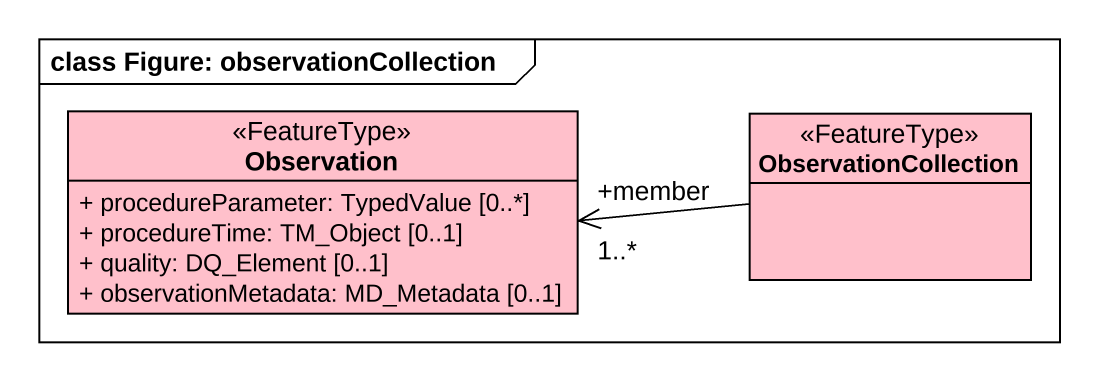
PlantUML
@startuml
mainframe class Figure: observationCollection
hide circle
hide empty members
skinparam classAttributeIconSize 0
class Observation <<FeatureType>> #FFC0CB {
  + procedureParameter: TypedValue [0..*]
  + procedureTime: TM_Object [0..1]
  + quality: DQ_Element [0..1]
  + observationMetadata: MD_Metadata [0..1]
}
class ObservationCollection <<FeatureType>> #FFC0CB
ObservationCollection -left-> "+member\n1..*" Observation
@enduml
